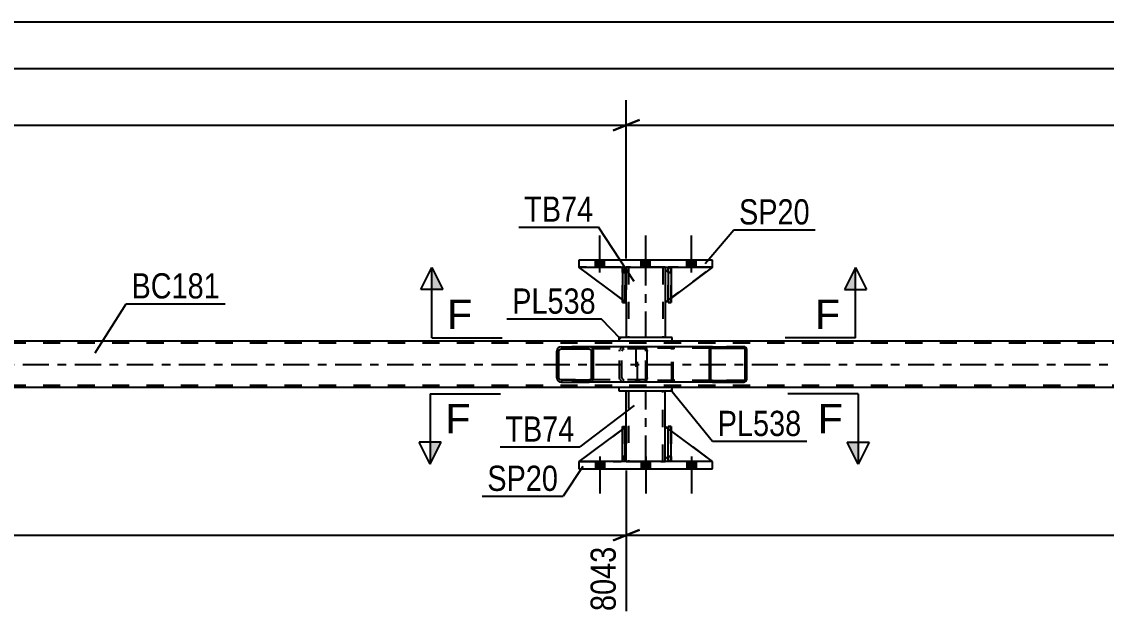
# Model space of a CAD drawing. Header units: millimetres. Extents: x 0 to 841, y 0 to 594.
# Drawn here: x 261.2 to 384.4, y 212.5 to 280 of the extents above; entities that cross this region are included whole.
import ezdxf

# ---------------------------------------------------------------- set-up
doc = ezdxf.new("R2010")
doc.units = ezdxf.units.MM
doc.linetypes.add('DXK_LINE_DOT2', pattern=[3.9198, 1.9599, -1.9599])
doc.linetypes.add('DXK_LINE_DOT3', pattern=[5.9187, 2.979, -0.9799, 0.9799, -0.9799])
doc.styles.add('Arial', font='ARIAL.TTF', dxfattribs={"height": 0.2})
doc.styles.add('Arial Narrow', font='ARIALN.TTF', dxfattribs={"height": 0.2})

# ---------------------------------------------------------------- blocks, each defined once
blk = doc.blocks.new('Bolt-814521846-2823 - 2745')
at = {"linetype": 'Continuous'}
for points in [[(326.37, 252.09), (327.41, 252.09), (327.41, 252.89), (326.37, 252.89)], [(326.37, 252.09), (327.41, 252.09), (327.41, 252.89), (326.37, 252.89)], [(326.37, 252.09), (327.41, 252.09), (327.41, 252.89), (326.37, 252.89)], [(331.57, 252.09), (332.61, 252.09), (332.61, 252.89), (331.57, 252.89)], [(331.57, 252.09), (332.61, 252.09), (332.61, 252.89), (331.57, 252.89)], [(336.77, 252.09), (337.81, 252.09), (337.81, 252.89), (336.77, 252.89)], [(336.77, 252.09), (337.81, 252.09), (337.81, 252.89), (336.77, 252.89)], [(336.77, 252.09), (337.81, 252.09), (337.81, 252.89), (336.77, 252.89)]]:
    blk.add_hatch(color=1, dxfattribs=at).paths.add_polyline_path(points)
at = {"color": 1, "linetype": 'Continuous'}
for p, q in [((326.89, 251.49), (326.89, 255.69)), ((326.89, 251.49), (326.89, 255.69)), ((326.89, 251.49), (326.89, 255.69)), ((332.09, 251.49), (332.09, 255.69)), ((332.09, 251.49), (332.09, 255.69)), ((337.29, 251.49), (337.29, 255.69)), ((337.29, 251.49), (337.29, 255.69)), ((337.29, 251.49), (337.29, 255.69)), ((326.37, 252.09), (326.37, 252.89)), ((326.37, 252.09), (326.37, 252.89)), ((326.37, 252.09), (326.37, 252.89)), ((327.41, 252.09), (327.41, 252.89)), ((327.41, 252.09), (327.41, 252.89)), ((327.41, 252.09), (327.41, 252.89)), ((331.57, 252.09), (331.57, 252.89)), ((331.57, 252.09), (331.57, 252.89)), ((332.61, 252.09), (332.61, 252.89)), ((332.61, 252.09), (332.61, 252.89)), ((336.77, 252.09), (336.77, 252.89)), ((336.77, 252.09), (336.77, 252.89)), ((336.77, 252.09), (336.77, 252.89)), ((337.81, 252.09), (337.81, 252.89)), ((337.81, 252.09), (337.81, 252.89)), ((337.81, 252.09), (337.81, 252.89))]:
    blk.add_line(p, q, dxfattribs=at)
blk = doc.blocks.new('Bolt-814521846-2824 - 2745')
at = {"linetype": 'Continuous'}
for points in [[(327.41, 230.01), (326.37, 230.01), (326.37, 229.21), (327.41, 229.21)], [(327.41, 230.01), (326.37, 230.01), (326.37, 229.21), (327.41, 229.21)], [(327.41, 230.01), (326.37, 230.01), (326.37, 229.21), (327.41, 229.21)], [(332.61, 230.01), (331.57, 230.01), (331.57, 229.21), (332.61, 229.21)], [(332.61, 230.01), (331.57, 230.01), (331.57, 229.21), (332.61, 229.21)], [(337.81, 230.01), (336.77, 230.01), (336.77, 229.21), (337.81, 229.21)], [(337.81, 230.01), (336.77, 230.01), (336.77, 229.21), (337.81, 229.21)], [(337.81, 230.01), (336.77, 230.01), (336.77, 229.21), (337.81, 229.21)]]:
    blk.add_hatch(color=1, dxfattribs=at).paths.add_polyline_path(points)
at = {"color": 1, "linetype": 'Continuous'}
for p, q in [((326.89, 230.61), (326.89, 226.41)), ((326.89, 230.61), (326.89, 226.41)), ((326.89, 230.61), (326.89, 226.41)), ((332.09, 230.61), (332.09, 226.41)), ((332.09, 230.61), (332.09, 226.41)), ((337.29, 230.61), (337.29, 226.41)), ((337.29, 230.61), (337.29, 226.41)), ((337.29, 230.61), (337.29, 226.41)), ((326.37, 230.01), (326.37, 229.21)), ((326.37, 230.01), (326.37, 229.21)), ((326.37, 230.01), (326.37, 229.21)), ((327.41, 230.01), (327.41, 229.21)), ((327.41, 230.01), (327.41, 229.21)), ((327.41, 230.01), (327.41, 229.21)), ((331.57, 230.01), (331.57, 229.21)), ((331.57, 230.01), (331.57, 229.21)), ((332.61, 230.01), (332.61, 229.21)), ((332.61, 230.01), (332.61, 229.21)), ((336.77, 230.01), (336.77, 229.21)), ((336.77, 230.01), (336.77, 229.21)), ((336.77, 230.01), (336.77, 229.21)), ((337.81, 230.01), (337.81, 229.21)), ((337.81, 230.01), (337.81, 229.21)), ((337.81, 230.01), (337.81, 229.21))]:
    blk.add_line(p, q, dxfattribs=at)
blk = doc.blocks.new('Part-814521846-2874 - 2745')
at = {"color": 7, "linetype": 'DXK_LINE_DOT2'}
for p, q in [((728.09, 243.45), (65.97, 243.45)), ((335.09, 243.69), (329.09, 243.69)), ((728.09, 238.65), (65.97, 238.65)), ((335.09, 238.41), (329.09, 238.41))]:
    blk.add_line(p, q, dxfattribs=at)
at = {"color": 2, "linetype": 'Continuous'}
for p, q in [((329.09, 243.69), (164.83, 243.69)), ((584.5, 243.69), (335.09, 243.69)), ((329.09, 238.41), (164.83, 238.41)), ((584.5, 238.41), (335.09, 238.41))]:
    blk.add_line(p, q, dxfattribs=at)
at = {"color": 7, "linetype": 'DXK_LINE_DOT3'}
blk.add_line((65.97, 241.05), (728.09, 241.05), dxfattribs=at)
blk = doc.blocks.new('Part-814521846-2923 - 2745')
at = {"color": 2, "linetype": 'Continuous'}
for p, q in [((335.09, 244.09), (329.09, 244.09)), ((329.09, 243.69), (329.09, 244.09)), ((335.09, 243.69), (335.09, 244.09)), ((335.09, 243.69), (329.09, 243.69))]:
    blk.add_line(p, q, dxfattribs=at)
blk = doc.blocks.new('Part-814521846-2935 - 2745')
at = {"linetype": 'Continuous'}
h = blk.add_hatch(dxfattribs=at)
h.set_pattern_fill('', scale=0.7, style=0, pattern_type=0)
h.set_pattern_definition([(45, (326.1333, 242.756), (-1.57154, 1.57154), [])])
h.paths.add_polyline_path([(326.17, 242.57), (326.13, 242.76), (326.02, 242.91), (325.86, 243.02), (325.67, 243.05), (322.48, 243.05), (322.29, 243.02), (322.13, 242.91), (322.02, 242.76), (321.98, 242.57), (321.98, 239.53), (322.02, 239.35), (322.13, 239.19), (322.29, 239.09), (322.48, 239.05), (325.67, 239.05), (325.86, 239.09), (326.02, 239.19), (326.13, 239.35), (326.17, 239.53)])
h.paths.add_polyline_path([(325.9, 239.44), (325.85, 239.36), (325.76, 239.31), (325.67, 239.29), (322.48, 239.29), (322.39, 239.31), (322.31, 239.36), (322.25, 239.44), (322.23, 239.53), (322.23, 242.57), (322.25, 242.66), (322.31, 242.74), (322.39, 242.79), (322.48, 242.81), (325.67, 242.81), (325.76, 242.79), (325.85, 242.74), (325.9, 242.66), (325.92, 242.57), (325.92, 239.53)])
at = {"color": 2, "linetype": 'Continuous'}
for p, q in [((322.48, 243.05), (322.29, 243.02)), ((322.48, 243.05), (325.67, 243.05)), ((331.97, 243.05), (325.67, 243.05)), ((325.86, 243.02), (325.67, 243.05)), ((331.97, 243.05), (332.07, 243.02)), ((332.07, 243.02), (332.16, 242.91)), ((332.16, 242.91), (332.22, 242.76)), ((322.02, 242.76), (321.98, 242.57)), ((321.98, 239.53), (321.98, 242.57)), ((322.23, 242.57), (322.25, 242.66)), ((322.23, 239.53), (322.23, 242.57)), ((322.25, 242.66), (322.31, 242.74)), ((322.31, 242.74), (322.39, 242.79)), ((322.39, 242.79), (322.48, 242.81)), ((322.48, 242.81), (325.67, 242.81)), ((325.67, 242.81), (325.76, 242.79)), ((325.76, 242.79), (325.85, 242.74)), ((325.85, 242.74), (325.9, 242.66)), ((325.9, 242.66), (325.92, 242.57)), ((325.92, 239.53), (325.92, 242.57)), ((326.17, 242.57), (326.13, 242.76)), ((326.17, 239.53), (326.17, 242.57)), ((332.22, 242.76), (332.24, 242.57)), ((332.24, 239.53), (332.24, 242.57)), ((321.98, 239.53), (322.02, 239.35)), ((322.25, 239.44), (322.23, 239.53)), ((322.31, 239.36), (322.25, 239.44)), ((322.39, 239.31), (322.31, 239.36)), ((322.48, 239.29), (322.39, 239.31)), ((322.48, 239.29), (325.67, 239.29)), ((325.76, 239.31), (325.67, 239.29)), ((325.85, 239.36), (325.76, 239.31)), ((325.9, 239.44), (325.85, 239.36)), ((325.92, 239.53), (325.9, 239.44)), ((326.13, 239.35), (326.17, 239.53)), ((332.16, 239.19), (332.07, 239.09)), ((332.22, 239.35), (332.16, 239.19)), ((332.24, 239.53), (332.22, 239.35)), ((322.29, 239.09), (322.48, 239.05)), ((322.48, 239.05), (325.67, 239.05)), ((325.67, 239.05), (325.86, 239.09)), ((331.97, 239.05), (325.67, 239.05)), ((332.07, 239.09), (331.97, 239.05))]:
    blk.add_line(p, q, dxfattribs=at)
at = {"color": 7, "linetype": 'DXK_LINE_DOT2'}
for p, q in [((325.67, 243.05), (322.48, 243.05)), ((329.44, 243.02), (329.63, 243.05)), ((330.98, 242.81), (330.98, 243.05)), ((331.97, 242.81), (322.48, 242.81)), ((329.13, 242.57), (329.17, 242.76)), ((329.13, 239.53), (329.13, 242.57)), ((329.4, 242.66), (329.38, 242.57)), ((329.38, 239.53), (329.38, 242.57)), ((329.46, 242.74), (329.4, 242.66)), ((329.54, 242.79), (329.46, 242.74)), ((329.63, 242.81), (329.54, 242.79)), ((332.02, 242.79), (331.97, 242.81)), ((332.07, 242.74), (332.02, 242.79)), ((332.09, 242.66), (332.07, 242.74)), ((332.1, 242.57), (332.09, 242.66)), ((332.1, 239.53), (332.1, 242.57)), ((331.97, 239.29), (322.48, 239.29)), ((329.17, 239.35), (329.13, 239.53)), ((329.38, 239.53), (329.4, 239.44)), ((329.4, 239.44), (329.46, 239.36)), ((329.46, 239.36), (329.48, 239.35)), ((329.48, 239.35), (329.54, 239.31)), ((329.54, 239.31), (329.63, 239.29)), ((330.98, 239.05), (330.98, 239.29)), ((331.97, 239.29), (332.02, 239.31)), ((332.02, 239.31), (332.07, 239.36)), ((332.07, 239.36), (332.09, 239.44)), ((332.09, 239.44), (332.1, 239.53)), ((325.67, 239.05), (322.48, 239.05)), ((329.63, 239.05), (329.44, 239.09))]:
    blk.add_line(p, q, dxfattribs=at)
at = {"color": 2, "linetype": 'Continuous'}
for centre, start, end in [((322.47, 242.56), 111.1941, 156.1506), ((325.68, 242.56), 23.8494, 68.8059), ((322.47, 239.55), 203.8494, 248.8059), ((325.68, 239.55), 291.1941, 336.1506)]:
    blk.add_arc(centre, 0.492, start, end, dxfattribs=at)
at = {"color": 7, "linetype": 'DXK_LINE_DOT2'}
for centre, start, end in [((329.62, 242.56), 111.1941, 156.1506), ((329.62, 239.55), 203.8494, 248.8059)]:
    blk.add_arc(centre, 0.492, start, end, dxfattribs=at)
blk = doc.blocks.new('Part-814521846-2952 - 2745')
at = {"color": 2, "linetype": 'Continuous'}
for p, q in [((329.89, 252.09), (329.89, 251.49)), ((334.29, 252.09), (334.29, 251.49)), ((329.89, 248.09), (329.89, 244.09)), ((334.29, 248.09), (334.29, 244.09))]:
    blk.add_line(p, q, dxfattribs=at)
at = {"color": 7, "linetype": 'DXK_LINE_DOT2'}
for p, q in [((334.29, 252.09), (329.89, 252.09)), ((329.89, 251.49), (329.89, 248.09)), ((330.13, 252.09), (330.13, 244.09)), ((334.05, 252.09), (334.05, 244.09)), ((334.29, 251.49), (334.29, 248.09)), ((334.29, 244.09), (329.89, 244.09))]:
    blk.add_line(p, q, dxfattribs=at)
at = {"color": 7, "linetype": 'DXK_LINE_DOT3'}
blk.add_line((332.09, 244.09), (332.09, 252.09), dxfattribs=at)
blk = doc.blocks.new('Part-814521846-2954 - 2745')
at = {"color": 7, "linetype": 'DXK_LINE_DOT2'}
for p, q in [((334.65, 251.49), (334.65, 252.09)), ((334.65, 252.09), (334.65, 252.09)), ((334.65, 252.09), (334.65, 248.09)), ((334.97, 252.09), (334.65, 252.09)), ((334.65, 248.09), (334.65, 251.49)), ((334.65, 251.49), (334.97, 251.49)), ((334.97, 251.49), (334.97, 252.09)), ((334.97, 248.09), (334.97, 252.09)), ((334.97, 251.49), (334.97, 248.09)), ((334.65, 248.09), (334.97, 248.09))]:
    blk.add_line(p, q, dxfattribs=at)
blk = doc.blocks.new('Part-814521846-2955 - 2745')
at = {"color": 7, "linetype": 'DXK_LINE_DOT2'}
for p, q in [((329.45, 251.49), (329.45, 252.09)), ((329.45, 252.09), (329.45, 252.09)), ((329.45, 252.09), (329.45, 248.09)), ((329.77, 252.09), (329.45, 252.09)), ((329.45, 248.09), (329.45, 251.49)), ((329.45, 251.49), (329.77, 251.49)), ((329.77, 251.49), (329.77, 252.09)), ((329.77, 248.09), (329.77, 252.09)), ((329.77, 251.49), (329.77, 248.09)), ((329.45, 248.09), (329.77, 248.09))]:
    blk.add_line(p, q, dxfattribs=at)
blk = doc.blocks.new('Part-814521846-2960 - 2745')
at = {"color": 2, "linetype": 'Continuous'}
for p, q in [((324.49, 230.01), (324.49, 229.21)), ((339.69, 230.01), (324.49, 230.01)), ((339.69, 229.21), (339.69, 230.01)), ((324.49, 229.21), (339.69, 229.21))]:
    blk.add_line(p, q, dxfattribs=at)
blk = doc.blocks.new('Part-814521846-2965 - 2745')
at = {"color": 2, "linetype": 'Continuous'}
for p, q in [((339.69, 252.89), (324.49, 252.89)), ((324.49, 252.89), (324.49, 252.09)), ((339.69, 252.09), (339.69, 252.89)), ((324.49, 252.09), (339.69, 252.09))]:
    blk.add_line(p, q, dxfattribs=at)
blk = doc.blocks.new('Part-814521846-2970 - 2745')
at = {"color": 2, "linetype": 'Continuous'}
for p, q in [((329.89, 234.01), (329.89, 238.01)), ((334.29, 234.01), (334.29, 238.01)), ((329.89, 230.01), (329.89, 230.61)), ((334.29, 230.01), (334.29, 230.61))]:
    blk.add_line(p, q, dxfattribs=at)
at = {"color": 7, "linetype": 'DXK_LINE_DOT2'}
for p, q in [((334.29, 238.01), (329.89, 238.01)), ((330.13, 238.01), (330.13, 230.01)), ((334.05, 230.01), (334.05, 238.01)), ((329.89, 230.61), (329.89, 234.01)), ((334.29, 230.61), (334.29, 234.01)), ((329.89, 230.01), (334.29, 230.01))]:
    blk.add_line(p, q, dxfattribs=at)
at = {"color": 7, "linetype": 'DXK_LINE_DOT3'}
blk.add_line((332.09, 230.01), (332.09, 238.01), dxfattribs=at)
blk = doc.blocks.new('Part-814521846-2975 - 2745')
at = {"color": 2, "linetype": 'Continuous'}
for p, q in [((335.09, 238.41), (329.09, 238.41)), ((329.09, 238.01), (329.09, 238.41)), ((335.09, 238.01), (329.09, 238.01)), ((335.09, 238.01), (335.09, 238.41))]:
    blk.add_line(p, q, dxfattribs=at)
blk = doc.blocks.new('Part-814521846-2987 - 2745')
at = {"linetype": 'Continuous'}
h = blk.add_hatch(dxfattribs=at)
h.set_pattern_fill('', scale=0.7, style=0, pattern_type=0)
h.set_pattern_definition([(45, (343.5573, 242.8548), (-1.57154, 1.57154), [])])
h.paths.add_polyline_path([(343.58, 242.73), (343.56, 242.85), (343.48, 242.96), (343.37, 243.03), (343.24, 243.05), (339.67, 243.05), (339.54, 243.03), (339.43, 242.96), (339.35, 242.85), (339.33, 242.73), (339.33, 239.37), (339.35, 239.25), (339.43, 239.15), (339.54, 239.08), (339.67, 239.05), (343.24, 239.05), (343.37, 239.08), (343.48, 239.15), (343.56, 239.25), (343.58, 239.37)])
h.paths.add_polyline_path([(343.4, 239.31), (343.36, 239.26), (343.31, 239.22), (343.24, 239.21), (339.67, 239.21), (339.6, 239.22), (339.55, 239.26), (339.51, 239.31), (339.5, 239.37), (339.5, 242.73), (339.51, 242.79), (339.55, 242.85), (339.6, 242.88), (339.67, 242.89), (343.24, 242.89), (343.31, 242.88), (343.36, 242.85), (343.4, 242.79), (343.41, 242.73), (343.41, 239.37)])
at = {"color": 7, "linetype": 'DXK_LINE_DOT2'}
for p, q in [((330.98, 242.73), (331, 242.85)), ((331.19, 243.03), (331.32, 243.05)), ((331.25, 242.88), (331.2, 242.85)), ((331.32, 242.89), (331.25, 242.88)), ((331.97, 243.05), (331.32, 243.05)), ((343.24, 242.89), (331.32, 242.89)), ((334.89, 243.05), (335.02, 243.03)), ((334.96, 242.88), (334.89, 242.89)), ((335.01, 242.85), (334.96, 242.88)), ((335.21, 242.85), (335.23, 242.73)), ((343.24, 243.05), (339.67, 243.05)), ((330.98, 242.73), (330.98, 239.37)), ((331.16, 242.79), (331.15, 242.73)), ((331.15, 239.37), (331.15, 242.73)), ((331.2, 242.85), (331.16, 242.79)), ((335.05, 242.79), (335.01, 242.85)), ((335.06, 242.73), (335.05, 242.79)), ((335.06, 239.37), (335.06, 242.73)), ((335.23, 239.37), (335.23, 242.73)), ((331, 239.25), (330.98, 239.37)), ((331.15, 239.37), (331.16, 239.31)), ((331.16, 239.31), (331.2, 239.26)), ((331.2, 239.26), (331.25, 239.22)), ((331.25, 239.22), (331.32, 239.21)), ((343.24, 239.21), (331.32, 239.21)), ((334.89, 239.21), (334.96, 239.22)), ((334.96, 239.22), (335.01, 239.26)), ((335.01, 239.26), (335.05, 239.31)), ((335.05, 239.31), (335.06, 239.37)), ((335.23, 239.37), (335.21, 239.25)), ((331.32, 239.05), (331.19, 239.08)), ((331.97, 239.05), (331.32, 239.05)), ((335.02, 239.08), (334.89, 239.05)), ((343.24, 239.05), (339.67, 239.05))]:
    blk.add_line(p, q, dxfattribs=at)
at = {"color": 2, "linetype": 'Continuous'}
for p, q in [((339.67, 243.05), (331.97, 243.05)), ((339.35, 242.85), (339.33, 242.73)), ((339.67, 243.05), (339.54, 243.03)), ((339.55, 242.85), (339.6, 242.88)), ((339.6, 242.88), (339.67, 242.89)), ((339.67, 243.05), (343.24, 243.05)), ((339.67, 242.89), (343.24, 242.89)), ((343.37, 243.03), (343.24, 243.05)), ((343.24, 242.89), (343.31, 242.88)), ((343.31, 242.88), (343.36, 242.85)), ((343.58, 242.73), (343.56, 242.85)), ((339.33, 239.37), (339.33, 242.73)), ((339.5, 242.73), (339.51, 242.79)), ((339.5, 239.37), (339.5, 242.73)), ((339.51, 242.79), (339.55, 242.85)), ((343.36, 242.85), (343.4, 242.79)), ((343.4, 242.79), (343.41, 242.73)), ((343.41, 239.37), (343.41, 242.73)), ((343.58, 239.37), (343.58, 242.73)), ((339.33, 239.37), (339.35, 239.25)), ((339.51, 239.31), (339.5, 239.37)), ((339.55, 239.26), (339.51, 239.31)), ((339.6, 239.22), (339.55, 239.26)), ((339.67, 239.21), (339.6, 239.22)), ((339.67, 239.21), (343.24, 239.21)), ((343.31, 239.22), (343.24, 239.21)), ((343.36, 239.26), (343.31, 239.22)), ((343.4, 239.31), (343.36, 239.26)), ((343.41, 239.37), (343.4, 239.31)), ((343.56, 239.25), (343.58, 239.37)), ((339.67, 239.05), (331.97, 239.05)), ((339.54, 239.08), (339.67, 239.05)), ((339.67, 239.05), (343.24, 239.05)), ((343.24, 239.05), (343.37, 239.08))]:
    blk.add_line(p, q, dxfattribs=at)
at = {"color": 7, "linetype": 'DXK_LINE_DOT2'}
for centre, start, end in [((331.3, 242.72), 110.7583, 155.6801), ((334.91, 242.72), 24.3199, 69.2417), ((331.3, 239.39), 204.3199, 249.2417), ((334.91, 239.39), 290.7583, 335.6801)]:
    blk.add_arc(centre, 0.331, start, end, dxfattribs=at)
at = {"color": 2, "linetype": 'Continuous'}
for centre, start, end in [((339.65, 242.72), 110.7583, 155.68), ((343.26, 242.72), 24.32, 69.2417), ((339.65, 239.39), 204.32, 249.2417), ((343.26, 239.39), 290.7583, 335.68)]:
    blk.add_arc(centre, 0.331, start, end, dxfattribs=at)
blk = doc.blocks.new('Part-814521846-3006 - 2745')
at = {"color": 2, "linetype": 'Continuous'}
for p, q in [((334.65, 251.85), (334.29, 251.49)), ((334.29, 251.49), (334.29, 248.09)), ((339.69, 252.09), (334.97, 248.59)), ((334.65, 248.35), (334.29, 248.09))]:
    blk.add_line(p, q, dxfattribs=at)
at = {"color": 7, "linetype": 'DXK_LINE_DOT2'}
for p, q in [((334.89, 252.09), (334.65, 251.85)), ((339.69, 252.09), (334.89, 252.09)), ((334.97, 248.59), (334.65, 248.35))]:
    blk.add_line(p, q, dxfattribs=at)
blk = doc.blocks.new('Part-814521846-3007 - 2745')
at = {"color": 7, "linetype": 'DXK_LINE_DOT2'}
for p, q in [((334.89, 252.09), (334.29, 251.49)), ((334.29, 248.09), (339.69, 252.09)), ((334.29, 251.49), (334.29, 248.09)), ((339.69, 252.09), (334.89, 252.09))]:
    blk.add_line(p, q, dxfattribs=at)
blk = doc.blocks.new('Part-814521846-3008 - 2745')
at = {"color": 2, "linetype": 'Continuous'}
for p, q in [((329.45, 248.42), (324.49, 252.09)), ((329.45, 251.94), (329.29, 252.09)), ((329.89, 251.49), (329.77, 251.62)), ((329.89, 251.49), (329.89, 251.49)), ((329.89, 248.09), (329.89, 251.49)), ((329.77, 248.19), (329.89, 248.09)), ((329.89, 248.09), (329.89, 248.09))]:
    blk.add_line(p, q, dxfattribs=at)
at = {"color": 7, "linetype": 'DXK_LINE_DOT2'}
for p, q in [((329.29, 252.09), (324.49, 252.09)), ((329.29, 252.09), (329.89, 251.49)), ((329.77, 251.62), (329.45, 251.94)), ((329.89, 251.49), (329.89, 248.09)), ((329.77, 248.19), (329.45, 248.42))]:
    blk.add_line(p, q, dxfattribs=at)
blk = doc.blocks.new('Part-814521846-3009 - 2745')
at = {"color": 7, "linetype": 'DXK_LINE_DOT2'}
for p, q in [((329.89, 248.09), (324.49, 252.09)), ((324.49, 252.09), (329.29, 252.09)), ((329.29, 252.09), (329.89, 251.49)), ((329.89, 251.49), (329.29, 252.09)), ((329.89, 251.49), (329.89, 248.09)), ((329.89, 251.49), (329.89, 251.49)), ((329.89, 251.49), (329.89, 248.09))]:
    blk.add_line(p, q, dxfattribs=at)
blk = doc.blocks.new('Part-814521846-3010 - 2745')
at = {"color": 2, "linetype": 'Continuous'}
for p, q in [((334.97, 252.09), (334.65, 252.09)), ((334.65, 252.09), (334.65, 248.09)), ((334.97, 252.09), (334.97, 252.09)), ((334.97, 252.09), (334.97, 248.09)), ((334.97, 248.09), (334.65, 248.09))]:
    blk.add_line(p, q, dxfattribs=at)
at = {"color": 7, "linetype": 'DXK_LINE_DOT2'}
for p, q in [((334.65, 251.49), (334.65, 252.09)), ((334.97, 251.49), (334.65, 251.49)), ((334.65, 251.49), (334.65, 248.09)), ((334.97, 251.49), (334.97, 252.09)), ((334.97, 252.09), (334.97, 252.09)), ((334.97, 248.09), (334.97, 251.49))]:
    blk.add_line(p, q, dxfattribs=at)
blk = doc.blocks.new('Part-814521846-3011 - 2745')
at = {"color": 2, "linetype": 'Continuous'}
for p, q in [((329.77, 252.09), (329.45, 252.09)), ((329.45, 252.09), (329.45, 248.09)), ((329.77, 252.09), (329.77, 252.09)), ((329.77, 252.09), (329.77, 248.09)), ((329.77, 248.09), (329.45, 248.09))]:
    blk.add_line(p, q, dxfattribs=at)
at = {"color": 7, "linetype": 'DXK_LINE_DOT2'}
for p, q in [((329.45, 251.49), (329.45, 252.09)), ((329.77, 251.49), (329.45, 251.49)), ((329.45, 251.49), (329.45, 248.09)), ((329.77, 251.49), (329.77, 252.09)), ((329.77, 252.09), (329.77, 252.09)), ((329.77, 248.09), (329.77, 251.49))]:
    blk.add_line(p, q, dxfattribs=at)
blk = doc.blocks.new('Part-814521846-3032 - 2745')
at = {"color": 2, "linetype": 'Continuous'}
for p, q in [((334.29, 230.61), (334.29, 234.01)), ((334.65, 233.75), (334.29, 234.01)), ((339.69, 230.01), (334.97, 233.51)), ((334.65, 230.26), (334.29, 230.61))]:
    blk.add_line(p, q, dxfattribs=at)
at = {"color": 7, "linetype": 'DXK_LINE_DOT2'}
for p, q in [((334.97, 233.51), (334.65, 233.75)), ((334.89, 230.01), (334.65, 230.26)), ((339.69, 230.01), (334.89, 230.01)), ((339.69, 230.01), (339.69, 230.01)), ((339.69, 230.01), (339.69, 230.01))]:
    blk.add_line(p, q, dxfattribs=at)
blk = doc.blocks.new('Part-814521846-3033 - 2745')
at = {"color": 7, "linetype": 'DXK_LINE_DOT2'}
for p, q in [((334.29, 230.61), (334.29, 234.01)), ((334.29, 234.01), (339.69, 230.01)), ((334.89, 230.01), (334.29, 230.61)), ((339.69, 230.01), (334.89, 230.01))]:
    blk.add_line(p, q, dxfattribs=at)
blk = doc.blocks.new('Part-814521846-3035 - 2745')
at = {"color": 2, "linetype": 'Continuous'}
for p, q in [((329.45, 233.68), (324.49, 230.01)), ((329.89, 234.01), (329.77, 233.92)), ((329.89, 230.61), (329.89, 234.01)), ((329.89, 230.61), (329.77, 230.49)), ((329.89, 230.61), (329.89, 230.61)), ((329.45, 230.17), (329.29, 230.01))]:
    blk.add_line(p, q, dxfattribs=at)
at = {"color": 7, "linetype": 'DXK_LINE_DOT2'}
for p, q in [((329.77, 233.92), (329.45, 233.68)), ((329.89, 230.61), (329.89, 234.01)), ((329.89, 230.61), (329.29, 230.01)), ((324.49, 230.01), (329.29, 230.01)), ((329.77, 230.49), (329.45, 230.17))]:
    blk.add_line(p, q, dxfattribs=at)
blk = doc.blocks.new('Part-814521846-3036 - 2745')
at = {"color": 7, "linetype": 'DXK_LINE_DOT2'}
for p, q in [((329.89, 234.01), (324.49, 230.01)), ((329.89, 230.61), (329.89, 234.01)), ((329.89, 234.01), (329.89, 230.61)), ((329.29, 230.01), (329.89, 230.61)), ((329.89, 230.61), (329.29, 230.01)), ((329.89, 230.61), (329.89, 230.61)), ((324.49, 230.01), (329.29, 230.01))]:
    blk.add_line(p, q, dxfattribs=at)
blk = doc.blocks.new('Part-814521846-3037 - 2745')
at = {"color": 2, "linetype": 'Continuous'}
for p, q in [((334.65, 230.01), (334.65, 234.01)), ((334.65, 234.01), (334.97, 234.01)), ((334.97, 230.01), (334.97, 234.01)), ((334.65, 230.01), (334.65, 230.01)), ((334.97, 230.01), (334.65, 230.01))]:
    blk.add_line(p, q, dxfattribs=at)
at = {"color": 7, "linetype": 'DXK_LINE_DOT2'}
for p, q in [((334.65, 234.01), (334.65, 230.61)), ((334.97, 230.61), (334.97, 234.01)), ((334.65, 230.61), (334.65, 230.01)), ((334.65, 230.61), (334.97, 230.61)), ((334.97, 230.01), (334.97, 230.61)), ((334.97, 230.01), (334.97, 230.01))]:
    blk.add_line(p, q, dxfattribs=at)
blk = doc.blocks.new('Part-814521846-3038 - 2745')
at = {"color": 2, "linetype": 'Continuous'}
for p, q in [((329.45, 230.01), (329.45, 234.01)), ((329.45, 234.01), (329.77, 234.01)), ((329.77, 230.01), (329.77, 234.01)), ((329.45, 230.01), (329.45, 230.01)), ((329.77, 230.01), (329.45, 230.01))]:
    blk.add_line(p, q, dxfattribs=at)
at = {"color": 7, "linetype": 'DXK_LINE_DOT2'}
for p, q in [((329.45, 234.01), (329.45, 230.61)), ((329.77, 230.61), (329.77, 234.01)), ((329.45, 230.61), (329.45, 230.01)), ((329.45, 230.61), (329.77, 230.61)), ((329.77, 230.01), (329.77, 230.61)), ((329.77, 230.01), (329.77, 230.01))]:
    blk.add_line(p, q, dxfattribs=at)
blk = doc.blocks.new('Part-814521846-3039 - 2745')
at = {"color": 7, "linetype": 'DXK_LINE_DOT2'}
for p, q in [((334.97, 234.01), (334.65, 234.01)), ((334.65, 230.61), (334.65, 234.01)), ((334.65, 234.01), (334.65, 230.01)), ((334.97, 234.01), (334.97, 230.61)), ((334.97, 230.01), (334.97, 234.01)), ((334.97, 230.61), (334.65, 230.61)), ((334.65, 230.01), (334.65, 230.61)), ((334.97, 230.61), (334.97, 230.01)), ((334.97, 230.01), (334.65, 230.01)), ((334.97, 230.01), (334.97, 230.01))]:
    blk.add_line(p, q, dxfattribs=at)
blk = doc.blocks.new('Part-814521846-3040 - 2745')
at = {"color": 7, "linetype": 'DXK_LINE_DOT2'}
for p, q in [((329.45, 234.01), (329.77, 234.01)), ((329.45, 230.61), (329.45, 234.01)), ((329.45, 234.01), (329.45, 230.01)), ((329.77, 234.01), (329.77, 230.61)), ((329.77, 230.01), (329.77, 233.92)), ((329.77, 230.61), (329.45, 230.61)), ((329.45, 230.01), (329.45, 230.61)), ((329.77, 230.61), (329.77, 230.01)), ((329.77, 230.01), (329.45, 230.01)), ((329.77, 230.01), (329.77, 230.01))]:
    blk.add_line(p, q, dxfattribs=at)
blk = doc.blocks.new('StraightDimension-814521846-3153 - 2745')
at = {"color": 7, "linetype": 'Continuous'}
blk.add_line((55.75, 274.65), (738.31, 274.65), dxfattribs=at)
blk = doc.blocks.new('StraightDimension-814521846-3174 - 2745')
at = {"color": 7, "linetype": 'Continuous'}
for p, q in [((329.89, 229.01), (329.89, 213.05)), ((331.39, 222.26), (328.39, 221.06)), ((329.89, 221.66), (585.3, 221.66))]:
    blk.add_line(p, q, dxfattribs=at)
blk = doc.blocks.new('StraightDimension-814521846-3180 - 2745')
at = {"color": 7, "linetype": 'Continuous'}
for p, q in [((329.89, 229.01), (329.89, 213.05)), ((328.39, 221.06), (331.39, 222.26)), ((159.63, 221.66), (329.89, 221.66))]:
    blk.add_line(p, q, dxfattribs=at)
at = {"color": 0, "linetype": 'Continuous'}
blk.add_wipeout([(329.29, 220.96), (325.09, 220.96), (325.09, 212.45), (329.29, 212.45)], dxfattribs=at)
at = {"color": 3, "linetype": 'Continuous', "style": 'Arial Narrow'}
blk.add_text('8043', height=2.863, rotation=90.0002, dxfattribs=at).set_placement((328.69, 213.05))
blk = doc.blocks.new('StraightDimension-814521846-3187 - 2745')
at = {"color": 7, "linetype": 'Continuous'}
blk.add_line((55.11, 279.96), (738.95, 279.96), dxfattribs=at)
blk = doc.blocks.new('StraightDimension-814521846-3198 - 2745')
at = {"color": 7, "linetype": 'Continuous'}
for p, q in [((329.89, 253.09), (329.89, 271.06)), ((328.39, 267.61), (331.39, 268.81)), ((159.63, 268.21), (329.89, 268.21))]:
    blk.add_line(p, q, dxfattribs=at)
blk = doc.blocks.new('StraightDimension-814521846-3204 - 2745')
at = {"color": 7, "linetype": 'Continuous'}
for p, q in [((329.89, 253.09), (329.89, 271.06)), ((331.39, 268.81), (328.39, 267.61)), ((329.89, 268.21), (585.3, 268.21))]:
    blk.add_line(p, q, dxfattribs=at)
blk = doc.blocks.new('Mark-814521846-2870 - 2745')
at = {"color": 0}
blk.add_wipeout([(283.7, 248.54), (283.7, 251.54), (273.65, 251.54), (273.65, 248.54)], dxfattribs=at)
blk.add_wipeout([(283.7, 248.54), (283.7, 251.54), (273.65, 251.54), (273.65, 248.54)], dxfattribs=at)
at = {"color": 30, "linetype": 'Continuous'}
for p, q in [((269.52, 242.38), (273.05, 247.94)), ((273.05, 247.94), (284.3, 247.94))]:
    blk.add_line(p, q, dxfattribs=at)
at = {"color": 3, "style": 'Arial Narrow'}
blk.add_text('BC181', height=2.863, dxfattribs=at).set_placement((273.65, 248.54))
blk = doc.blocks.new('Mark-814521846-2919 - 2745')
at = {"color": 0}
blk.add_wipeout([(326.43, 246.81), (326.43, 249.81), (316.92, 249.81), (316.92, 246.81)], dxfattribs=at)
blk.add_wipeout([(326.43, 246.81), (326.43, 249.81), (316.92, 249.81), (316.92, 246.81)], dxfattribs=at)
at = {"color": 30, "linetype": 'Continuous'}
for p in [(316.32, 246.21), (329.26, 243.9)]:
    blk.add_line(p, (327.03, 246.21), dxfattribs=at)
at = {"color": 3, "style": 'Arial Narrow'}
blk.add_text('PL538', height=2.863, dxfattribs=at).set_placement((316.92, 246.81))
blk = doc.blocks.new('Mark-814521846-2948 - 2745')
at = {"color": 0}
blk.add_wipeout([(326.13, 257.25), (326.13, 260.25), (318.28, 260.25), (318.28, 257.25)], dxfattribs=at)
blk.add_wipeout([(326.13, 257.25), (326.13, 260.25), (318.28, 260.25), (318.28, 257.25)], dxfattribs=at)
at = {"color": 30, "linetype": 'Continuous'}
for p in [(317.68, 256.65), (330.79, 250.48)]:
    blk.add_line(p, (326.73, 256.65), dxfattribs=at)
at = {"color": 3, "style": 'Arial Narrow'}
blk.add_text('TB74', height=2.863, dxfattribs=at).set_placement((318.28, 257.25))
blk = doc.blocks.new('Mark-814521846-2956 - 2745')
at = {"color": 0}
blk.add_wipeout([(322.13, 226.69), (322.13, 229.69), (314.09, 229.69), (314.09, 226.69)], dxfattribs=at)
blk.add_wipeout([(322.13, 226.69), (322.13, 229.69), (314.09, 229.69), (314.09, 226.69)], dxfattribs=at)
at = {"color": 30, "linetype": 'Continuous'}
for p in [(324.96, 229.46), (313.49, 226.09)]:
    blk.add_line(p, (322.73, 226.09), dxfattribs=at)
at = {"color": 3, "style": 'Arial Narrow'}
blk.add_text('SP20', height=2.863, dxfattribs=at).set_placement((314.09, 226.69))
blk = doc.blocks.new('Mark-814521846-2961 - 2745')
at = {"color": 0}
blk.add_wipeout([(350.74, 256.94), (350.74, 259.94), (342.7, 259.94), (342.7, 256.94)], dxfattribs=at)
blk.add_wipeout([(350.74, 256.94), (350.74, 259.94), (342.7, 259.94), (342.7, 256.94)], dxfattribs=at)
at = {"color": 30, "linetype": 'Continuous'}
for p, q in [((338.84, 252.49), (342.1, 256.34)), ((342.1, 256.34), (351.34, 256.34))]:
    blk.add_line(p, q, dxfattribs=at)
at = {"color": 3, "style": 'Arial Narrow'}
blk.add_text('SP20', height=2.863, dxfattribs=at).set_placement((342.7, 256.94))
blk = doc.blocks.new('Mark-814521846-2966 - 2745')
at = {"color": 0}
blk.add_wipeout([(323.99, 232.28), (323.99, 235.28), (316.14, 235.28), (316.14, 232.28)], dxfattribs=at)
blk.add_wipeout([(323.99, 232.28), (323.99, 235.28), (316.14, 235.28), (316.14, 232.28)], dxfattribs=at)
at = {"color": 30, "linetype": 'Continuous'}
for p in [(330.79, 236.4), (315.54, 231.68)]:
    blk.add_line(p, (324.59, 231.68), dxfattribs=at)
at = {"color": 3, "style": 'Arial Narrow'}
blk.add_text('TB74', height=2.863, dxfattribs=at).set_placement((316.14, 232.28))
blk = doc.blocks.new('Mark-814521846-2971 - 2745')
at = {"color": 0}
blk.add_wipeout([(349.79, 232.92), (349.79, 235.92), (340.28, 235.92), (340.28, 232.92)], dxfattribs=at)
blk.add_wipeout([(349.79, 232.92), (349.79, 235.92), (340.28, 235.92), (340.28, 232.92)], dxfattribs=at)
at = {"color": 30, "linetype": 'Continuous'}
for p, q in [((334.9, 238.21), (339.68, 232.32)), ((339.68, 232.32), (350.39, 232.32))]:
    blk.add_line(p, q, dxfattribs=at)
at = {"color": 3, "style": 'Arial Narrow'}
blk.add_text('PL538', height=2.863, dxfattribs=at).set_placement((340.28, 232.92))
blk = doc.blocks.new('SectionMark-814521846-3245 - 2745')
at = {"linetype": 'Continuous'}
for points in [[(309.02, 249.57), (307.77, 249.57), (307.77, 252.07)], [(355.94, 249.57), (354.69, 249.57), (355.94, 252.07)]]:
    blk.add_hatch(color=6, dxfattribs=at).paths.add_polyline_path(points)
at = {"color": 6, "linetype": 'Continuous'}
for p, q in [((306.52, 249.57), (307.77, 252.07)), ((307.77, 244.07), (307.77, 252.07)), ((307.77, 252.07), (309.02, 249.57)), ((355.94, 252.07), (354.69, 249.57)), ((355.94, 244.07), (355.94, 252.07)), ((355.94, 252.07), (357.19, 249.57)), ((309.02, 249.57), (306.52, 249.57)), ((354.69, 249.57), (357.19, 249.57)), ((307.77, 244.07), (315.77, 244.07)), ((355.94, 244.07), (347.94, 244.07))]:
    blk.add_line(p, q, dxfattribs=at)
at = {"color": 0, "linetype": 'Continuous'}
for points in [[(312.37, 245.07), (312.37, 248.57), (309.52, 248.57), (309.52, 245.07)], [(354.19, 245.07), (354.19, 248.57), (351.34, 248.57), (351.34, 245.07)]]:
    blk.add_wipeout(points, dxfattribs=at)
at = {"color": 3, "linetype": 'Continuous', "style": 'Arial'}
for p in [(309.52, 245.07), (351.34, 245.07)]:
    blk.add_text('F', height=3.34, dxfattribs=at).set_placement(p)
blk = doc.blocks.new('SectionMark-814521846-3249 - 2745')
at = {"linetype": 'Continuous'}
for points in [[(307.58, 232.22), (308.83, 232.22), (307.58, 229.72)], [(355, 232.22), (356.25, 232.22), (356.25, 229.72)]]:
    blk.add_hatch(color=6, dxfattribs=at).paths.add_polyline_path(points)
at = {"color": 6, "linetype": 'Continuous'}
for p, q in [((307.58, 237.72), (315.58, 237.72)), ((307.58, 237.72), (307.58, 229.72)), ((356.25, 237.72), (348.25, 237.72)), ((356.25, 237.72), (356.25, 229.72)), ((307.58, 229.72), (306.33, 232.22)), ((308.83, 232.22), (306.33, 232.22)), ((307.58, 229.72), (308.83, 232.22)), ((355, 232.22), (357.5, 232.22)), ((356.25, 229.72), (355, 232.22)), ((357.5, 232.22), (356.25, 229.72))]:
    blk.add_line(p, q, dxfattribs=at)
at = {"color": 0, "linetype": 'Continuous'}
for points in [[(312.18, 233.22), (312.18, 236.72), (309.33, 236.72), (309.33, 233.22)], [(354.5, 233.22), (354.5, 236.72), (351.65, 236.72), (351.65, 233.22)]]:
    blk.add_wipeout(points, dxfattribs=at)
at = {"color": 3, "linetype": 'Continuous', "style": 'Arial'}
for p in [(309.33, 233.22), (351.65, 233.22)]:
    blk.add_text('F', height=3.34, dxfattribs=at).set_placement(p)

msp = doc.modelspace()

# ---------------------------------------------------------------- block references
for name in ['Bolt-814521846-2823 - 2745', 'Part-814521846-2965 - 2745', 'Part-814521846-3008 - 2745', 'Part-814521846-3009 - 2745', 'Part-814521846-2955 - 2745', 'Part-814521846-3011 - 2745', 'Part-814521846-2952 - 2745', 'Part-814521846-3006 - 2745', 'Part-814521846-3007 - 2745', 'Part-814521846-2954 - 2745', 'Part-814521846-3010 - 2745', 'Part-814521846-2923 - 2745', 'Part-814521846-2874 - 2745', 'Part-814521846-2935 - 2745', 'Part-814521846-2987 - 2745', 'Part-814521846-2975 - 2745', 'Part-814521846-2970 - 2745', 'Part-814521846-3035 - 2745', 'Part-814521846-3036 - 2745', 'Part-814521846-3038 - 2745', 'Part-814521846-3040 - 2745', 'Part-814521846-3032 - 2745', 'Part-814521846-3033 - 2745', 'Part-814521846-3037 - 2745', 'Part-814521846-3039 - 2745', 'Bolt-814521846-2824 - 2745', 'Part-814521846-2960 - 2745']:
    msp.add_blockref(name, (0, 0))

# ---------------------------------------------------------------- next in the draw order: block references
for name in ['StraightDimension-814521846-3153 - 2745', 'Mark-814521846-2971 - 2745', 'Mark-814521846-2966 - 2745', 'StraightDimension-814521846-3174 - 2745']:
    msp.add_blockref(name, (0, 0))

# ---------------------------------------------------------------- next in the draw order: block references
for name in ['StraightDimension-814521846-3187 - 2745', 'StraightDimension-814521846-3180 - 2745']:
    msp.add_blockref(name, (0, 0))

# ---------------------------------------------------------------- next in the draw order: block references
for name in ['StraightDimension-814521846-3198 - 2745', 'Mark-814521846-2870 - 2745', 'Mark-814521846-2919 - 2745', 'Mark-814521846-2956 - 2745']:
    msp.add_blockref(name, (0, 0))

# ---------------------------------------------------------------- next in the draw order: block references
for name in ['StraightDimension-814521846-3204 - 2745', 'SectionMark-814521846-3249 - 2745']:
    msp.add_blockref(name, (0, 0))

# ---------------------------------------------------------------- next in the draw order: block references
for name in ['Mark-814521846-2948 - 2745', 'Mark-814521846-2961 - 2745']:
    msp.add_blockref(name, (0, 0))

# ---------------------------------------------------------------- next in the draw order: block references
msp.add_blockref('SectionMark-814521846-3245 - 2745', (0, 0))

doc.saveas('drawing.dxf')
